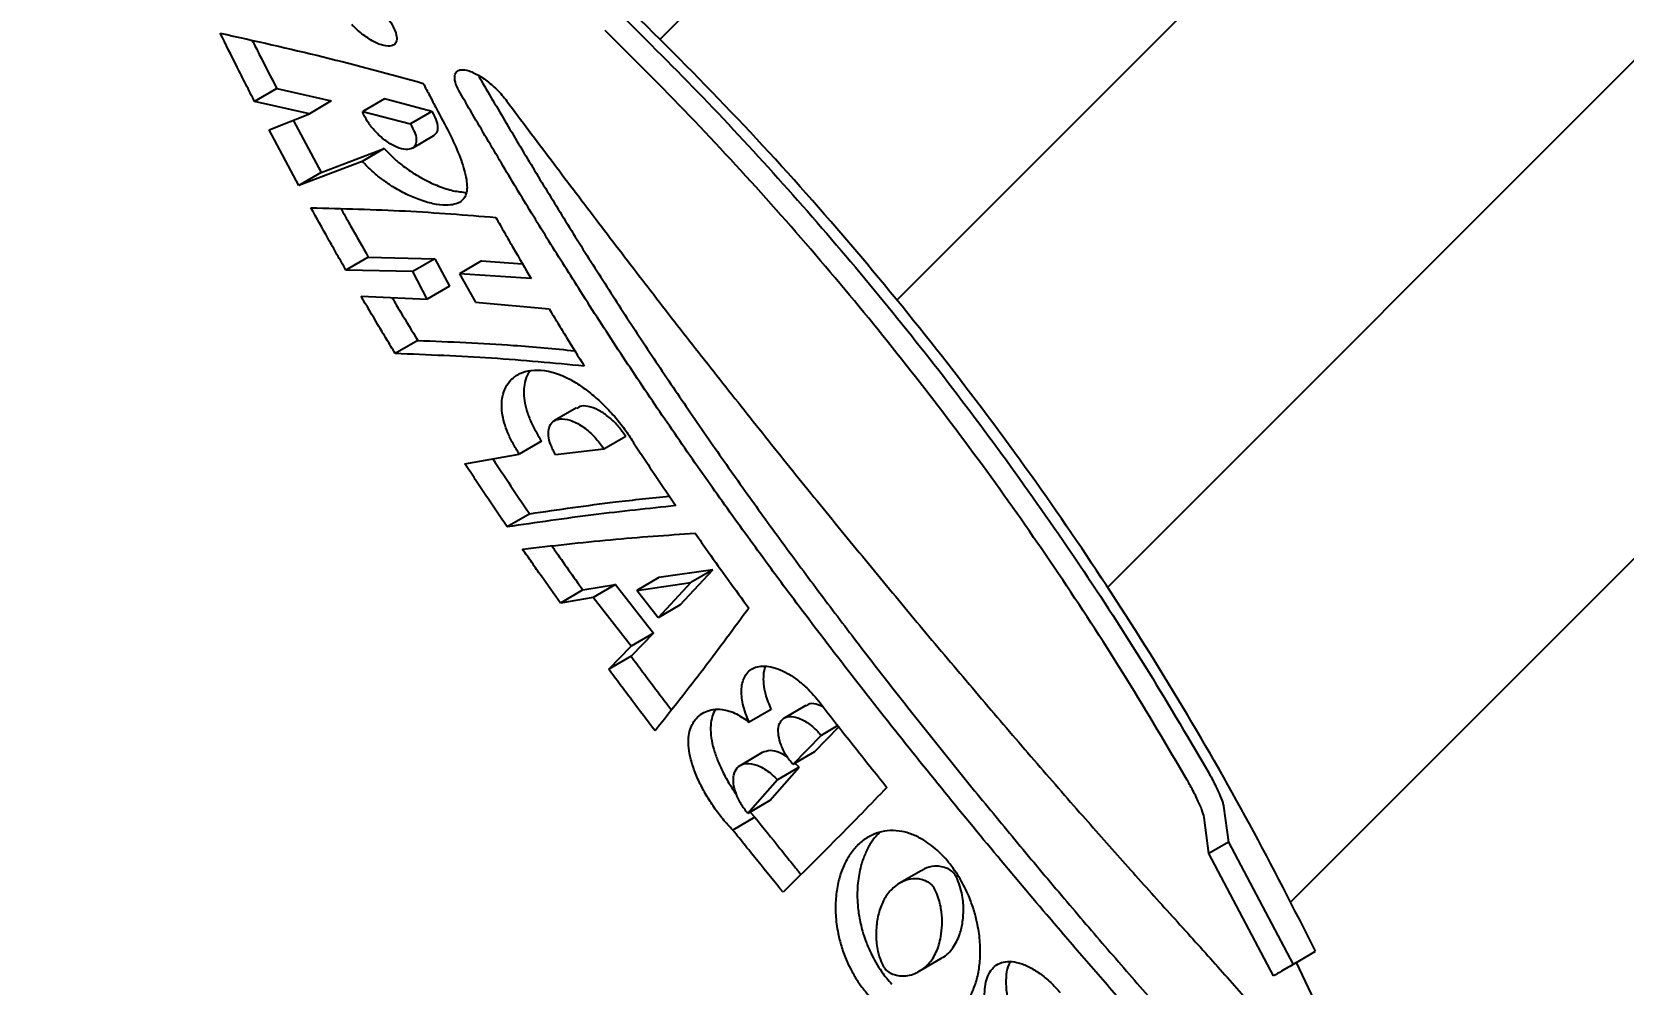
# Model space of a CAD drawing. Header units: millimetres. Extents: x 8 to 862, y 8 to 585.
# Drawn here: x 375.34 to 389.7, y 350.03 to 358.62 of the extents above; entities that cross this region are included whole.
import ezdxf

# ---------------------------------------------------------------- set-up
doc = ezdxf.new("R2010")
doc.units = ezdxf.units.MM
doc.layers.add('DIMENSIONS', color=2, linetype='Continuous')
doc.layers.add('HATCH', color=3, linetype='Continuous')
doc.layers.add('OUTLINE', color=7, linetype='Continuous', lineweight=25)
doc.styles.add('SLDTEXTSTYLE0', font='TXT', dxfattribs={"width": 0.75})
doc.dimstyles.new('SLDDIMSTYLE10', dxfattribs={"dimtxt": 3.5, "dimasz": 2, "dimexe": 0, "dimexo": 0.0625, "dimgap": 0.875, "dimtad": 1, "dimdec": 4, "dimzin": 12, "dimdsep": 46, "dimtxsty": 'SLDTEXTSTYLE0', "dimsah": 1, "dimcen": 0.09, "dimadec": 0, "dimazin": 3, "dimtfac": 1, "dimtdec": 0, "dimtofl": 0, "dimtmove": 0, "dimatfit": 3, "dimfxl": 0, "dimfrac": 2, "dimtolj": 1, "dimtzin": 12, "dimarcsym": 0})
doc.dimstyles.new('SLDDIMSTYLE3', dxfattribs={"dimtxt": 3.5, "dimasz": 2, "dimexe": 0, "dimexo": 0.0625, "dimgap": 0.875, "dimtad": 1, "dimrnd": 1e-09, "dimzin": 12, "dimdsep": 46, "dimtxsty": 'SLDTEXTSTYLE0', "dimsah": 1, "dimcen": 0.09, "dimadec": 0, "dimazin": 3, "dimtol": 1, "dimtp": 0.05, "dimtm": 0.05, "dimtfac": 1, "dimtofl": 0, "dimtmove": 0, "dimatfit": 3, "dimfxl": 0, "dimfrac": 2, "dimtolj": 1, "dimarcsym": 0})

# ---------------------------------------------------------------- blocks, each defined once
blk = doc.blocks.new('_D_16')
at = {"layer": 'DIMENSIONS'}
for p, q in [((372.916, 361.832), (360.026, 361.832)), ((375.892, 361.332), (362.268, 353.467))]:
    blk.add_line(p, q, dxfattribs=at)
for start, end in [(149.9572, 180), (180, 209.9995)]:
    blk.add_arc((376.758, 361.832), 14.732, start, end, dxfattribs=at)
for points in [[(362.026, 361.832), (361.662, 359.803), (362.66, 359.871)], [(364, 354.467), (363.568, 356.482), (362.67, 356.042)]]:
    blk.add_solid(points, dxfattribs=at)
at = {"layer": 'DIMENSIONS', "insert": (357.311, 363.959), "char_height": 3.5, "attachment_point": 1, "rotation": 73.3935, "style": 'SLDTEXTSTYLE0'}
blk.add_mtext('30°', dxfattribs=at)
blk = doc.blocks.new('_D_30')
at = {"layer": 'DIMENSIONS'}
for p, q in [((435.589, 429.833), (473.701, 429.833)), ((471.701, 429.833), (471.701, 203.537)), ((389.228, 203.537), (473.701, 203.537))]:
    blk.add_line(p, q, dxfattribs=at)
for points in [[(471.701, 429.833), (471.201, 427.833), (472.201, 427.833)], [(471.701, 203.537), (472.201, 205.537), (471.201, 205.537)]]:
    blk.add_solid(points, dxfattribs=at)
at = {"layer": 'DIMENSIONS', "attachment_point": 1, "rotation": 90, "style": 'SLDTEXTSTYLE0'}
for s, insert, char_height in [('±0,05', (468.202, 319.189), 2.5), ('226,3', (467.19, 306.261), 3.5)]:
    blk.add_mtext(s, dxfattribs=dict(at, insert=insert, char_height=char_height))

msp = doc.modelspace()

# ---------------------------------------------------------------- hatches: boundary and pattern name
at = {"layer": 'HATCH'}
h = msp.add_hatch(dxfattribs=at)
h.set_pattern_fill('ANSI31', color=256, angle=3e-322, style=0)
edge = h.paths.add_edge_path(flags=0)
edge.add_line((387.57851, 348.39149), (387.7528, 348.49341))
edge.add_spline(control_points=[(387.7528, 348.49341), (388.01369, 347.86244), (388.25359, 347.2224), (388.47184, 346.57545)], knot_values=[0.01181358, 0.01181358, 0.01181358, 0.01181358, 0.01387009, 0.01387009, 0.01387009, 0.01387009], weights=[1, 1, 1, 1], degree=3, periodic=0)
edge.add_line((388.47184, 346.57545), (388.29552, 346.47235))
edge.add_spline(control_points=[(388.29552, 346.47235), (388.32387, 346.38792), (388.37432, 346.2355), (388.42359, 346.0826), (388.44528, 346.01447)], knot_values=[0.72043827, 0.72043827, 0.72043827, 0.72043827, 0.72793333, 0.73394423, 0.73394423, 0.73394423, 0.73394423], weights=[1, 1, 1, 1, 1], degree=3, periodic=0)
edge.add_line((388.44528, 346.01447), (388.6222, 346.11792))
edge.add_spline(control_points=[(388.6222, 346.11792), (388.73206, 345.77458), (388.8359, 345.42925), (388.93362, 345.08226)], knot_values=[0.00008492, 0.00008492, 0.00008492, 0.00008492, 0.00116529, 0.00116529, 0.00116529, 0.00116529], weights=[1, 1, 1, 1], degree=3, periodic=0)
edge.add_line((388.93362, 345.08226), (388.75518, 344.97792))
edge.add_spline(control_points=[(388.75518, 344.97792), (388.80646, 344.79465), (388.87492, 344.54088), (388.94006, 344.28636), (388.95777, 344.21609)], knot_values=[0.76424046, 0.76424046, 0.76424046, 0.76424046, 0.78022222, 0.78631122, 0.78631122, 0.78631122, 0.78631122], weights=[1, 1, 1, 1, 1], degree=3, periodic=0)
edge.add_line((388.95777, 344.21609), (389.13748, 344.32117))
edge.add_spline(control_points=[(389.13748, 344.32117), (389.2044, 344.05785), (389.26782, 343.79362), (389.32772, 343.52862)], knot_values=[0.00195312, 0.00195312, 0.00195312, 0.00195312, 0.00276813, 0.00276813, 0.00276813, 0.00276813], weights=[1, 1, 1, 1], degree=3, periodic=0)
edge.add_line((389.32772, 343.52862), (389.14655, 343.42268))
edge.add_spline(control_points=[(389.14655, 343.42268), (389.25634, 342.93221), (389.35379, 342.44001), (389.51343, 341.51544), (389.60451, 340.91016), (389.67716, 340.30467), (389.69642, 340.13174)], knot_values=[0.80916932, 0.80916932, 0.80916932, 0.80916932, 0.85146667, 0.85146667, 0.8886, 0.90344337, 0.90344337, 0.90344337, 0.90344337], weights=[1, 1, 1, 1, 1, 1, 1], degree=3, periodic=0)
edge.add_line((389.69642, 340.13174), (398.95884, 341.07086))
edge.add_line((398.95884, 341.07086), (398.95884, 345.73044))
edge.add_line((398.95884, 345.73044), (393.13819, 370.94245))
edge.add_line((393.13819, 370.94245), (377.03037, 361.64337))
edge.add_spline(control_points=[(377.03037, 361.64337), (377.3089, 361.44563), (377.8146, 361.07328), (378.2936, 360.69787), (378.51203, 360.52182)], knot_values=[0.18405615, 0.18405615, 0.18405615, 0.18405615, 0.2084625, 0.2298468, 0.2298468, 0.2298468, 0.2298468], weights=[1, 1, 1, 1, 1], degree=3, periodic=0)
edge.add_line((378.51203, 360.52182), (378.69665, 360.62977))
edge.add_spline(control_points=[(378.69665, 360.62977), (379.05108, 360.34264), (379.39917, 360.04749), (379.74054, 359.74495)], knot_values=[0.00017341, 0.00017341, 0.00017341, 0.00017341, 0.00154169, 0.00154169, 0.00154169, 0.00154169], weights=[1, 1, 1, 1], degree=3, periodic=0)
edge.add_line((379.74054, 359.74495), (379.55881, 359.63868))
edge.add_spline(control_points=[(379.55881, 359.63868), (379.917, 359.32258), (380.26157, 359.00383), (380.59397, 358.68212)], knot_values=[0.26534504, 0.26534504, 0.26534504, 0.26534504, 0.30317597, 0.30317597, 0.30317597, 0.30317597], weights=[1, 1, 1, 1], degree=3, periodic=0)
edge.add_line((380.59397, 358.68212), (380.77319, 358.78692))
edge.add_spline(control_points=[(380.77319, 358.78692), (383.27308, 356.35841), (385.38177, 353.45662), (386.9218, 350.33005)], knot_values=[0.00007158, 0.00007158, 0.00007158, 0.00007158, 0.01052736, 0.01052736, 0.01052736, 0.01052736], weights=[1, 1, 1, 1], degree=3, periodic=0)
edge.add_line((386.9218, 350.33005), (386.74871, 350.22884))
edge.add_spline(control_points=[(386.74871, 350.22884), (387.04296, 349.63074), (387.32036, 349.01744), (387.57851, 348.39149)], knot_values=[0.60521987, 0.60521987, 0.60521987, 0.60521987, 0.66272875, 0.66272875, 0.66272875, 0.66272875], weights=[1, 1, 1, 1], degree=3, periodic=0)

# ---------------------------------------------------------------- linework, layer by layer
at = {"layer": 'OUTLINE'}
for p, q in [((377.54976, 358.10994), (377.35032, 357.99331)), ((377.54976, 358.10994), (378.04191, 357.99857)), ((377.84428, 357.88301), (377.35032, 357.99331)), ((378.04191, 357.99857), (377.84428, 357.88301)), ((378.52047, 358.01649), (378.32509, 357.90224)), ((378.32509, 357.90224), (378.7554, 357.79114)), ((378.94938, 357.90456), (378.52047, 358.01649)), ((378.94938, 357.90456), (378.7554, 357.79114)), ((377.48207, 357.73852), (377.84428, 357.88301)), ((377.69841, 357.82482), (377.94979, 357.35355)), ((377.74884, 357.23605), (377.48207, 357.73852)), ((378.77368, 357.57208), (378.96818, 357.68581)), ((377.94979, 357.35355), (378.51858, 357.56883)), ((378.51858, 357.56883), (378.32127, 357.45346)), ((378.32127, 357.45346), (377.74884, 357.23605)), ((377.94979, 357.35355), (377.74884, 357.23605)), ((378.376, 356.59094), (378.17397, 356.4728)), ((378.77735, 356.45905), (378.17397, 356.4728)), ((378.376, 356.59094), (378.97654, 356.57552)), ((378.97654, 356.57552), (378.77735, 356.45905)), ((378.97654, 356.57552), (379.10727, 356.32819)), ((379.39697, 356.55588), (379.19966, 356.44051)), ((379.39697, 356.55588), (379.76702, 356.52996)), ((378.90776, 356.21153), (378.77735, 356.45905)), ((379.10727, 356.32819), (378.90776, 356.21153)), ((379.19966, 356.44051), (379.34148, 356.18361)), ((379.84449, 356.39713), (379.19966, 356.44051)), ((378.31027, 356.23742), (378.90776, 356.21153)), ((379.34148, 356.18361), (380.00661, 356.12495)), ((378.82147, 355.8387), (378.61879, 355.72019)), ((380.25425, 355.23118), (380.05609, 355.1153)), ((379.93843, 354.92949), (379.73813, 354.81236)), ((380.6982, 354.97175), (380.50153, 354.85675)), ((379.24709, 354.72667), (379.73813, 354.81236)), ((380.50153, 354.85675), (380.06478, 354.80742)), ((379.83156, 354.27537), (379.62887, 354.15684)), ((381.48242, 353.77108), (380.99739, 353.70113)), ((381.18859, 353.4539), (381.48242, 353.77108)), ((381.48242, 353.77108), (381.28601, 353.65623)), ((380.31172, 353.58823), (380.60571, 353.63854)), ((380.60571, 353.63854), (380.40499, 353.52118)), ((380.60571, 353.63854), (380.94812, 353.20004)), ((380.99739, 353.70113), (380.79862, 353.5849)), ((380.79862, 353.5849), (381.28601, 353.65623)), ((381.28601, 353.65623), (380.99009, 353.33783)), ((380.31172, 353.58823), (380.10951, 353.46999)), ((380.40499, 353.52118), (380.10951, 353.46999)), ((380.74794, 353.08299), (380.40499, 353.52118)), ((380.99009, 353.33783), (380.79862, 353.5849)), ((381.18859, 353.4539), (380.99009, 353.33783)), ((380.94812, 353.20004), (380.74653, 352.99067)), ((380.94812, 353.20004), (380.74794, 353.08299)), ((380.54497, 352.87281), (380.74794, 353.08299)), ((380.74653, 352.99067), (380.54497, 352.87281)), ((382.00914, 352.51017), (381.81224, 352.39504)), ((382.32434, 352.54717), (382.12875, 352.4328)), ((382.40106, 352.12919), (382.6208, 352.3543)), ((382.61261, 352.36477), (382.46114, 352.2762)), ((382.46114, 352.2762), (382.20512, 352.01462)), ((381.92986, 352.12236), (381.73235, 352.00686)), ((382.40106, 352.12919), (382.20512, 352.01462)), ((382.26386, 351.99174), (382.225, 352.02624)), ((382.06708, 351.87667), (381.79921, 351.5724)), ((381.99768, 351.68845), (382.26386, 351.99174)), ((382.26386, 351.99174), (382.06708, 351.87667)), ((381.99768, 351.68845), (381.79921, 351.5724)), ((381.82177, 351.58559), (381.86418, 351.53865)), ((386.09162, 351.6385), (386.13591, 351.31531)), ((381.86418, 351.53865), (381.66487, 351.42211)), ((385.95975, 351.2123), (385.91713, 351.53647)), ((386.13591, 351.31531), (385.95975, 351.2123)), ((386.13591, 351.31531), (386.71803, 350.2109)), ((386.54182, 350.10786), (385.95975, 351.2123)), ((383.36274, 351.05661), (383.16904, 350.94335)), ((386.74871, 350.22884), (386.9218, 350.33005)), ((383.34572, 350.14995), (383.53993, 350.26351))]:
    msp.add_line(p, q, dxfattribs=at)
for points, knots in [([(378.50017, 358.80605), (378.52305, 358.77912), (378.56885, 358.72522), (378.61433, 358.64525), (378.63555, 358.57699), (378.63044, 358.52498), (378.59803, 358.49351), (378.53685, 358.48868), (378.44925, 358.51674), (378.34573, 358.57862), (378.26885, 358.6438), (378.23197, 358.6818), (378.22688, 358.68705)], [0, 0, 0, 0, 0.09579374, 0.19170371, 0.28565755, 0.38247346, 0.48731368, 0.60299068, 0.72844888, 0.85741117, 0.98031006, 1, 1, 1, 1]), ([(386.9218, 350.33005), (386.72656, 350.7145), (386.3359, 351.48373), (385.68889, 352.60516), (384.99889, 353.70034), (384.25534, 354.77526), (383.45895, 355.82791), (382.60842, 356.85448), (381.71719, 357.84634), (381.08776, 358.47349), (380.77319, 358.78691)], [0, 0, 0, 0, 0.12310472, 0.24631908, 0.36953309, 0.49263796, 0.6194193, 0.74631999, 0.87321998, 1, 1, 1, 1]), ([(385.76364, 351.87331), (385.5838, 352.17862), (385.22402, 352.78941), (384.64492, 353.68157), (384.03791, 354.5548), (383.39662, 355.41153), (382.72212, 356.25117), (382.014, 357.07189), (381.27982, 357.86962), (380.76756, 358.37919), (380.51151, 358.6339)], [0, 0, 0, 0, 0.12377017, 0.24761339, 0.37145616, 0.49522543, 0.62138173, 0.74761403, 0.87384469, 1, 1, 1, 1]), ([(380.69185, 358.73936), (380.94271, 358.48911), (381.44456, 357.98849), (382.16457, 357.20565), (382.85965, 356.40079), (383.53089, 355.56748), (384.17748, 354.70642), (384.79699, 353.81726), (385.3877, 352.90853), (385.75438, 352.28616), (385.93767, 351.97507)], [0, 0, 0, 0, 0.12378667, 0.24764408, 0.37150208, 0.49528939, 0.62142891, 0.74764411, 0.87386005, 1, 1, 1, 1]), ([(377.04028, 358.60895), (377.35179, 358.54015), (377.97504, 358.40249), (378.57235, 358.23875), (378.87112, 358.15685)], [0, 0, 0, 0, 0.49980994, 1, 1, 1, 1]), ([(377.35032, 357.99331), (377.32375, 358.0453), (377.2706, 358.14926), (377.16652, 358.35515), (377.0907, 358.50759), (377.04028, 358.60895)], [0, 0, 0, 0, 0.25096062, 0.50191576, 1, 1, 1, 1]), ([(377.32945, 358.5426), (377.35037, 358.50107), (377.42247, 358.35789), (377.49691, 358.21289), (377.54976, 358.10994)], [0, 0, 0, 0, 0.290037419, 1, 1, 1, 1]), ([(379.20369, 358.0707), (379.18953, 358.0983), (379.16124, 358.15344), (379.15151, 358.219), (379.16719, 358.26478), (379.21162, 358.2851), (379.28421, 358.27404), (379.37979, 358.22805), (379.48459, 358.15117), (379.57021, 358.06811), (379.6116, 358.01562), (379.62594, 357.99743)], [0, 0, 0, 0, 0.10213445, 0.20411452, 0.31005539, 0.42513841, 0.54998631, 0.68144371, 0.81244491, 0.93501259, 1, 1, 1, 1]), ([(379.37194, 358.22732), (379.37235, 358.226), (379.37643, 358.21281), (379.38607, 358.19682), (379.39474, 358.18242)], [0, 0, 0, 0, 0.10003004, 1, 1, 1, 1]), ([(378.87112, 358.15685), (378.8906, 358.1196), (378.92957, 358.04509), (379.0085, 357.89524), (379.06928, 357.78138), (379.10969, 357.70568)], [0, 0, 0, 0, 0.25103963, 0.50207603, 1, 1, 1, 1]), ([(388.29551, 346.47235), (388.29304, 346.47523), (388.28808, 346.48098), (388.24802, 346.52729), (388.18334, 346.60166), (388.09159, 346.70628), (387.9744, 346.83856), (387.83166, 346.99779), (387.66384, 347.18248), (387.46677, 347.39626), (387.24093, 347.63737), (386.98468, 347.90653), (386.70522, 348.19543), (386.4127, 348.50242), (386.11389, 348.82514), (385.80914, 349.15964), (385.49371, 349.51157), (385.16844, 349.87976), (384.83457, 350.26329), (384.44226, 350.72068), (383.99079, 351.25701), (383.47833, 351.88089), (382.96365, 352.52508), (382.49418, 353.13109), (382.07501, 353.68877), (381.70527, 354.1942), (381.33994, 354.70791), (380.98084, 355.22862), (380.62929, 355.75433), (380.3037, 356.25665), (380.00345, 356.73381), (379.72618, 357.18631), (379.45823, 357.63423), (379.28854, 357.92521), (379.20369, 358.0707)], [0, 0, 0, 0, 0.02538613, 0.05077269, 0.07685316, 0.10293478, 0.12913968, 0.15534615, 0.18217787, 0.20901147, 0.23801791, 0.26702685, 0.29662274, 0.32622134, 0.35482496, 0.38345425, 0.41206202, 0.44148889, 0.47093786, 0.50036755, 0.54396081, 0.58755601, 0.63211076, 0.67666579, 0.70989409, 0.74314717, 0.77637408, 0.81058924, 0.84483322, 0.87904596, 0.90909425, 0.93914196, 0.96957149, 1, 1, 1, 1]), ([(379.39474, 358.18242), (379.47516, 358.04495), (379.63605, 357.76989), (379.89036, 357.34529), (380.1563, 356.91068), (380.43505, 356.4668), (380.72596, 356.01541), (381.02838, 355.55836), (381.34202, 355.09712), (381.66614, 354.63297), (382.00012, 354.16695), (382.34332, 353.70034), (382.69466, 353.23424), (383.05882, 352.76218), (383.43487, 352.28563), (383.82138, 351.80624), (384.21189, 351.33146), (384.6046, 350.86283), (384.99752, 350.40223), (385.40456, 349.93318), (385.82213, 349.46077), (386.2008, 349.04069), (386.5245, 348.69017), (386.79614, 348.40165), (387.06949, 348.11572), (387.33687, 347.83459), (387.59302, 347.55997), (387.82285, 347.30944), (388.02157, 347.08915), (388.18536, 346.90477), (388.30053, 346.77341), (388.37825, 346.68403), (388.42799, 346.62646), (388.46417, 346.58438), (388.46909, 346.57865), (388.47184, 346.57545)], [0, 0, 0, 0, 0.02879277, 0.0576084, 0.0864037, 0.11596258, 0.14554225, 0.1751028, 0.20534842, 0.2356144, 0.26586126, 0.29683292, 0.32782493, 0.35879703, 0.392011, 0.42524973, 0.45846256, 0.492668, 0.5269022, 0.56110351, 0.60053138, 0.63995567, 0.66692516, 0.69391527, 0.72088031, 0.75185412, 0.78282484, 0.81462512, 0.84642165, 0.8774474, 0.90847002, 0.92994302, 0.95144001, 0.9729115, 1, 1, 1, 1]), ([(378.7554, 357.79114), (378.76939, 357.76642), (378.79735, 357.71699), (378.81225, 357.65186), (378.80545, 357.6), (378.77371, 357.5657), (378.71568, 357.55563), (378.63374, 357.57687), (378.53867, 357.63099), (378.44808, 357.70917), (378.37822, 357.79429), (378.34084, 357.8596), (378.32864, 357.89263), (378.32509, 357.90224)], [0, 0, 0, 0, 0.08262727, 0.16514965, 0.25059144, 0.34486501, 0.45001174, 0.56409764, 0.67984823, 0.78737271, 0.88153225, 0.96553469, 1, 1, 1, 1]), ([(378.96723, 357.68745), (378.98024, 357.69828), (379.00633, 357.72), (379.00445, 357.78812), (378.97969, 357.85438), (378.95626, 357.89318), (378.94938, 357.90456)], [0, 0, 0, 0, 0.30762935, 0.61692757, 0.8875654, 1, 1, 1, 1]), ([(379.62594, 357.99743), (379.7581, 357.82102), (380.02255, 357.46803), (380.42904, 356.93078), (380.84592, 356.38602), (381.27351, 355.83526), (381.71039, 355.28036), (382.14864, 354.73169), (382.58697, 354.19086), (383.02396, 353.6592), (383.4654, 353.12956), (383.90971, 352.60386), (384.35484, 352.08461), (384.77904, 351.59724), (385.18052, 351.1429), (385.56192, 350.72017), (385.93111, 350.31229), (386.248, 349.9561), (386.51389, 349.6534), (386.73542, 349.39813), (386.93899, 349.1605), (387.10717, 348.96173), (387.24164, 348.80111), (387.34804, 348.67294), (387.43683, 348.56517), (387.51209, 348.47321), (387.56727, 348.40536), (387.57474, 348.39614), (387.57851, 348.39149)], [0, 0, 0, 0, 0.0445916, 0.08922302, 0.13382093, 0.1797004, 0.22561476, 0.2714956, 0.31650448, 0.36154507, 0.40655108, 0.45291438, 0.49931734, 0.54566916, 0.58716362, 0.62865381, 0.67099938, 0.71333542, 0.74414161, 0.77494366, 0.80649536, 0.83804023, 0.86218741, 0.88633165, 0.91112455, 0.9359145, 0.96771993, 1, 1, 1, 1]), ([(379.10969, 357.70568), (379.13935, 357.64081), (379.19854, 357.51135), (379.24942, 357.35865), (379.26715, 357.25166), (379.2667, 357.18284), (379.24817, 357.12818), (379.21044, 357.08722), (379.15329, 357.06329), (379.06974, 357.05442), (378.96099, 357.06719), (378.83337, 357.10528), (378.7041, 357.16186), (378.59162, 357.22602), (378.49349, 357.29491), (378.40648, 357.36527), (378.35106, 357.42263), (378.32127, 357.45346)], [0, 0, 0, 0, 0.108579252, 0.216655947, 0.266693392, 0.316644755, 0.367217763, 0.417839666, 0.478043336, 0.538352893, 0.62360636, 0.708910865, 0.781501292, 0.853982848, 0.900202764, 0.946356846, 1, 1, 1, 1]), ([(378.51858, 357.56883), (378.54221, 357.54409), (378.58949, 357.49457), (378.67415, 357.42252), (378.76855, 357.35435), (378.88532, 357.28501), (379.01189, 357.22671), (379.14436, 357.18387), (379.22106, 357.17641), (379.25942, 357.17268)], [0, 0, 0, 0, 0.09508794, 0.19032314, 0.31829627, 0.44649658, 0.63089457, 0.81544488, 1, 1, 1, 1]), ([(377.85853, 357.03476), (378.14432, 357.02752), (378.7162, 357.01303), (379.25614, 356.96999), (379.52626, 356.94846)], [0, 0, 0, 0, 0.49971777, 1, 1, 1, 1]), ([(378.17397, 356.4728), (378.14703, 356.51992), (378.09315, 356.61415), (377.98732, 356.80167), (377.90997, 356.94165), (377.85853, 357.03476)], [0, 0, 0, 0, 0.25087071, 0.50173494, 1, 1, 1, 1]), ([(378.13015, 357.02554), (378.13265, 357.02102), (378.1611, 356.96967), (378.24228, 356.82496), (378.32259, 356.68442), (378.376, 356.59094)], [0, 0, 0, 0, 0.03131371, 0.35570834, 1, 1, 1, 1]), ([(379.52626, 356.94846), (379.55224, 356.90264), (379.60419, 356.81101), (379.70949, 356.62755), (379.79058, 356.48914), (379.84449, 356.39713)], [0, 0, 0, 0, 0.25107695, 0.50214063, 1, 1, 1, 1]), ([(378.61879, 355.72019), (378.59255, 355.76343), (378.54007, 355.84992), (378.43666, 356.02239), (378.36077, 356.1515), (378.31027, 356.23742)], [0, 0, 0, 0, 0.25067542, 0.50134717, 1, 1, 1, 1]), ([(378.5893, 356.22533), (378.61474, 356.18243), (378.69113, 356.05363), (378.76932, 355.92469), (378.82147, 355.8387)], [0, 0, 0, 0, 0.33302232, 1, 1, 1, 1]), ([(380.00661, 356.12495), (380.03266, 356.0818), (380.08477, 355.99549), (380.19015, 355.82295), (380.2709, 355.6933), (380.32462, 355.60703)], [0, 0, 0, 0, 0.25072692, 0.50144812, 1, 1, 1, 1]), ([(378.82147, 355.8387), (379.11253, 355.82662), (379.59678, 355.80654), (380.05559, 355.76304), (380.23864, 355.74568)], [0, 0, 0, 0, 0.60104722, 1, 1, 1, 1]), ([(380.32462, 355.60703), (380.04817, 355.63298), (379.49496, 355.6849), (378.91095, 355.70842), (378.61879, 355.72019)], [0, 0, 0, 0, 0.49973025, 1, 1, 1, 1]), ([(379.73813, 354.81236), (379.71843, 354.84441), (379.67903, 354.90847), (379.63315, 355.00521), (379.60045, 355.0987), (379.582, 355.18542), (379.57741, 355.26309), (379.58557, 355.3427), (379.61213, 355.41891), (379.66442, 355.49092), (379.74079, 355.54429), (379.84259, 355.57317), (379.96211, 355.57205), (380.08343, 355.54133), (380.19894, 355.48781), (380.3024, 355.42368), (380.4065, 355.34329), (380.50969, 355.24894), (380.60861, 355.14214), (380.69837, 355.0293), (380.74668, 354.95179), (380.76957, 354.91506)], [0, 0, 0, 0, 0.04036343, 0.08069437, 0.12116441, 0.16164621, 0.20072401, 0.23983003, 0.2983533, 0.35695367, 0.43027284, 0.5036118, 0.57738039, 0.65100259, 0.70095517, 0.75089877, 0.80079636, 0.85069775, 0.90219871, 0.9536502, 1, 1, 1, 1]), ([(379.83766, 355.56597), (379.82776, 355.55232), (379.80238, 355.51734), (379.78281, 355.44775), (379.77651, 355.36269), (379.78599, 355.27488), (379.81221, 355.17727), (379.85929, 355.06092), (379.90956, 354.97744), (379.93843, 354.92949)], [0, 0, 0, 0, 0.110996449, 0.284318143, 0.415227922, 0.549553549, 0.680649047, 0.816564979, 1, 1, 1, 1]), ([(380.6982, 354.97175), (380.67764, 355.00212), (380.63655, 355.0628), (380.55625, 355.14137), (380.46915, 355.20393), (380.37872, 355.24273), (380.30168, 355.25416), (380.26992, 355.23373), (380.25745, 355.22571)], [0, 0, 0, 0, 0.156353558, 0.312382665, 0.476779378, 0.660945635, 0.866875604, 1, 1, 1, 1]), ([(380.06478, 354.80742), (380.04855, 354.83786), (380.01612, 354.8987), (379.9977, 354.9836), (380.00325, 355.05591), (380.03717, 355.11037), (380.10181, 355.13726), (380.17925, 355.12749), (380.25108, 355.09737), (380.32317, 355.05483), (380.40801, 354.98319), (380.47129, 354.90522), (380.49703, 354.86397), (380.50153, 354.85675)], [0, 0, 0, 0, 0.09005562, 0.17994308, 0.27411614, 0.37972516, 0.49857142, 0.62746804, 0.6925125, 0.75750841, 0.87596055, 0.97828483, 1, 1, 1, 1]), ([(380.76957, 354.91506), (380.80086, 354.8678), (380.87907, 354.74967), (381.00602, 354.56075), (381.10284, 354.41934), (381.15126, 354.34862)], [0, 0, 0, 0, 0.249973916, 0.624875587, 1, 1, 1, 1]), ([(379.4992, 354.77067), (379.51415, 354.74796), (379.56044, 354.67767), (379.67061, 354.51242), (379.76718, 354.37019), (379.83156, 354.27537)], [0, 0, 0, 0, 0.137216908, 0.424811854, 1, 1, 1, 1]), ([(379.62887, 354.15684), (379.56445, 354.2516), (379.46781, 354.39378), (379.34111, 354.58387), (379.27843, 354.67907), (379.24709, 354.72667)], [0, 0, 0, 0, 0.49985022, 0.74990403, 1, 1, 1, 1]), ([(381.15126, 354.34862), (380.90574, 354.32304), (380.41442, 354.27187), (379.89081, 354.19519), (379.62887, 354.15684)], [0, 0, 0, 0, 0.49972651, 1, 1, 1, 1]), ([(379.83156, 354.27537), (380.09249, 354.31334), (380.52513, 354.37631), (380.93116, 354.41831), (381.09231, 354.43498)], [0, 0, 0, 0, 0.60310863, 1, 1, 1, 1]), ([(379.76648, 353.95691), (380.03391, 353.98733), (380.56904, 354.0482), (381.07195, 354.08298), (381.32354, 354.10038)], [0, 0, 0, 0, 0.49972719, 1, 1, 1, 1]), ([(381.32354, 354.10038), (381.36326, 354.04384), (381.46263, 353.90244), (381.62383, 353.67687), (381.7466, 353.50862), (381.808, 353.42447)], [0, 0, 0, 0, 0.2497727, 0.62473415, 1, 1, 1, 1]), ([(380.10951, 353.46999), (380.05183, 353.55093), (379.96529, 353.67237), (379.85132, 353.83482), (379.79476, 353.91621), (379.76648, 353.95691)], [0, 0, 0, 0, 0.49989489, 0.74993509, 1, 1, 1, 1]), ([(380.03173, 353.98521), (380.03911, 353.97459), (380.08889, 353.90291), (380.18198, 353.77048), (380.26847, 353.64898), (380.31172, 353.58823)], [0, 0, 0, 0, 0.08008458, 0.53998485, 1, 1, 1, 1]), ([(381.808, 353.42447), (381.67524, 353.24366), (381.4096, 352.88192), (381.11224, 352.50591), (380.9635, 352.31783)], [0, 0, 0, 0, 0.49980663, 1, 1, 1, 1]), ([(380.74653, 352.99067), (380.78103, 352.94421), (380.8673, 352.82803), (380.98858, 352.66638), (381.07589, 352.55161), (381.11059, 352.506)], [0, 0, 0, 0, 0.2865348, 0.71645255, 1, 1, 1, 1]), ([(381.81224, 352.39504), (381.80024, 352.423), (381.77623, 352.47895), (381.75392, 352.55882), (381.74228, 352.63279), (381.74141, 352.70105), (381.75169, 352.7617), (381.77369, 352.81541), (381.80794, 352.8583), (381.85572, 352.88936), (381.91585, 352.90452), (381.9881, 352.90209), (382.06945, 352.88009), (382.15607, 352.83935), (382.24423, 352.78057), (382.34531, 352.6964), (382.41152, 352.61805), (382.45088, 352.57147)], [0, 0, 0, 0, 0.05482286, 0.10966851, 0.16429711, 0.21895169, 0.27756209, 0.33619728, 0.40197151, 0.46776106, 0.53972418, 0.61168076, 0.68554346, 0.75936424, 0.82882787, 0.89823406, 1, 1, 1, 1]), ([(381.95894, 352.90003), (381.9583, 352.89894), (381.94668, 352.87898), (381.93881, 352.82642), (381.93863, 352.74328), (381.95677, 352.63872), (381.98997, 352.55722), (382.00914, 352.51017)], [0, 0, 0, 0, 0.013853, 0.25401634, 0.47577516, 0.69734273, 1, 1, 1, 1]), ([(380.9635, 352.31783), (380.89325, 352.40996), (380.78786, 352.54817), (380.6487, 352.73342), (380.57954, 352.82634), (380.54497, 352.87281)], [0, 0, 0, 0, 0.49986687, 0.74991586, 1, 1, 1, 1]), ([(381.66487, 351.42211), (381.63499, 351.45415), (381.5752, 351.51826), (381.49435, 351.626), (381.42247, 351.73796), (381.36029, 351.85453), (381.31068, 351.97267), (381.27711, 352.08628), (381.26216, 352.18899), (381.26454, 352.27577), (381.28278, 352.34666), (381.31369, 352.40657), (381.35774, 352.45607), (381.41574, 352.49291), (381.48494, 352.51332), (381.55757, 352.51438), (381.62923, 352.49877), (381.71071, 352.46785), (381.77342, 352.42288), (381.81224, 352.39504)], [0, 0, 0, 0, 0.05938748, 0.11881702, 0.17803196, 0.23724464, 0.2999058, 0.36253067, 0.42115606, 0.4797725, 0.5333487, 0.58698313, 0.6489782, 0.71098195, 0.77446238, 0.83786043, 0.88262009, 0.92732483, 1, 1, 1, 1]), ([(381.51028, 352.5102), (381.50635, 352.50512), (381.48929, 352.48307), (381.47211, 352.4294), (381.46054, 352.35004), (381.46741, 352.25646), (381.48947, 352.15602), (381.52545, 352.05182), (381.57402, 351.94411), (381.63245, 351.837), (381.67985, 351.76762), (381.70209, 351.73506)], [0, 0, 0, 0, 0.036676652, 0.159166673, 0.281502771, 0.404432586, 0.52740298, 0.643716571, 0.760071291, 0.887390893, 1, 1, 1, 1]), ([(382.20512, 352.01462), (382.1837, 352.04275), (382.14084, 352.09903), (382.09662, 352.19148), (382.07314, 352.27851), (382.07302, 352.3556), (382.09883, 352.41624), (382.15339, 352.45045), (382.23491, 352.44697), (382.3324, 352.40042), (382.41151, 352.33394), (382.45103, 352.28796), (382.46114, 352.2762)], [0, 0, 0, 0, 0.08977654, 0.17959916, 0.26916161, 0.36446054, 0.47018403, 0.58810197, 0.71515186, 0.842545, 0.95972771, 1, 1, 1, 1]), ([(382.48134, 352.53254), (382.45948, 352.54209), (382.40735, 352.56489), (382.35283, 352.5667), (382.33198, 352.54726), (382.32701, 352.54262)], [0, 0, 0, 0, 0.35470686, 0.84603964, 1, 1, 1, 1]), ([(382.45088, 352.57147), (382.55078, 352.44318), (382.70071, 352.25064), (382.90251, 351.99704), (383.00387, 351.87117), (383.05457, 351.80822)], [0, 0, 0, 0, 0.49950247, 0.74968963, 1, 1, 1, 1]), ([(381.79921, 351.5724), (381.77718, 351.60163), (381.7331, 351.66011), (381.68915, 351.7558), (381.6673, 351.84599), (381.67024, 351.92646), (381.70101, 351.99051), (381.76283, 352.02718), (381.83833, 352.02419), (381.90896, 351.99789), (381.96324, 351.96704), (382.01698, 351.92678), (382.05038, 351.89337), (382.06708, 351.87667)], [0, 0, 0, 0, 0.09141668, 0.18286989, 0.27430258, 0.37252222, 0.48270521, 0.60682624, 0.74128187, 0.80878518, 0.87623592, 0.93814789, 1, 1, 1, 1]), ([(382.15913, 352.07934), (382.13537, 352.09404), (382.07925, 352.12878), (381.99688, 352.14663), (381.95298, 352.12982), (381.93053, 352.12122)], [0, 0, 0, 0, 0.263924562, 0.623457398, 1, 1, 1, 1]), ([(385.91713, 351.53647), (385.91118, 351.55868), (385.89928, 351.60311), (385.85349, 351.7061), (385.80497, 351.80051), (385.77317, 351.85653), (385.76364, 351.87331)], [0, 0, 0, 0, 0.29259503, 0.58527652, 0.87573953, 1, 1, 1, 1]), ([(385.93767, 351.97507), (385.95956, 351.93584), (386.00335, 351.85738), (386.05456, 351.74931), (386.08247, 351.67732), (386.08941, 351.64787), (386.09162, 351.6385)], [0, 0, 0, 0, 0.2879666, 0.57588547, 0.86507957, 1, 1, 1, 1]), ([(383.05457, 351.80822), (382.90541, 351.65421), (382.60699, 351.34608), (382.28046, 351.02402), (382.11714, 350.86294)], [0, 0, 0, 0, 0.49984243, 1, 1, 1, 1]), ([(381.86418, 351.53865), (381.9391, 351.44494), (382.0515, 351.30436), (382.18998, 351.13304), (382.25333, 351.05515), (382.27893, 351.02367)], [0, 0, 0, 0, 0.54360297, 0.81553815, 1, 1, 1, 1]), ([(382.11714, 350.86294), (382.04153, 350.95567), (381.9281, 351.09479), (381.77749, 351.2815), (381.70242, 351.37524), (381.66487, 351.42211)], [0, 0, 0, 0, 0.4998638, 0.74991331, 1, 1, 1, 1]), ([(382.90164, 349.91886), (382.87959, 349.94403), (382.83549, 349.99437), (382.77681, 350.07959), (382.72656, 350.16783), (382.68012, 350.26762), (382.64136, 350.37641), (382.60735, 350.51237), (382.5889, 350.6592), (382.59098, 350.81202), (382.61211, 350.95105), (382.65076, 351.07509), (382.70509, 351.18345), (382.77407, 351.27539), (382.85815, 351.34829), (382.95235, 351.39643), (383.0545, 351.42033), (383.15468, 351.41908), (383.25445, 351.39631), (383.3411, 351.35977), (383.42144, 351.31102), (383.48928, 351.25888), (383.55307, 351.1986), (383.6114, 351.13334), (383.66596, 351.06076), (383.73086, 350.95936), (383.79061, 350.83881), (383.83827, 350.70813), (383.87441, 350.57212), (383.89619, 350.42609), (383.89877, 350.27539), (383.88287, 350.13902), (383.84996, 350.01774), (383.7932, 349.89348), (383.70366, 349.77819), (383.58545, 349.70203), (383.46298, 349.66881), (383.35677, 349.66715), (383.2518, 349.68793), (383.16184, 349.7221), (383.07771, 349.76912), (382.99315, 349.82822), (382.93496, 349.88585), (382.90164, 349.91886)], [0, 0, 0, 0, 0.014079143, 0.028161137, 0.042151433, 0.056158398, 0.075314922, 0.094506495, 0.124763706, 0.155081406, 0.186934375, 0.218902628, 0.250797628, 0.283913179, 0.317109768, 0.350192336, 0.37901937, 0.407812411, 0.429317286, 0.450784071, 0.465612636, 0.480421912, 0.492906702, 0.505383374, 0.517888621, 0.530399006, 0.554700573, 0.573910218, 0.593155492, 0.623156549, 0.65321638, 0.684366903, 0.71563043, 0.746821801, 0.795336066, 0.843814975, 0.874687162, 0.90552083, 0.927329025, 0.949100849, 0.964356374, 0.97959112, 1, 1, 1, 1]), ([(382.98888, 351.40104), (382.97788, 351.39076), (382.9449, 351.35993), (382.89955, 351.29345), (382.85284, 351.20305), (382.81408, 351.08883), (382.78809, 350.94735), (382.78467, 350.79393), (382.80129, 350.64636), (382.828, 350.52607), (382.86539, 350.41223), (382.9062, 350.31664), (382.95366, 350.2276), (383.01394, 350.1318), (383.06606, 350.07077), (383.09782, 350.03358)], [0, 0, 0, 0, 0.04625789, 0.13870084, 0.23384056, 0.32896826, 0.44971196, 0.57277836, 0.65025905, 0.72922304, 0.78447889, 0.84101243, 0.88482428, 0.92981594, 1, 1, 1, 1]), ([(383.53915, 350.26486), (383.54467, 350.26756), (383.5887, 350.28912), (383.65271, 350.35672), (383.71162, 350.46915), (383.74036, 350.59586), (383.74696, 350.703), (383.74104, 350.79771), (383.7273, 350.87528), (383.70619, 350.94247), (383.68552, 350.99073), (383.67089, 351.01928), (383.65276, 351.04172), (383.62432, 351.06602), (383.58384, 351.08264), (383.53244, 351.09726), (383.46457, 351.09773), (383.4073, 351.08434), (383.37324, 351.06092), (383.36396, 351.05453)], [0, 0, 0, 0, 0.02045964, 0.16298596, 0.30538676, 0.40765383, 0.50980731, 0.56094212, 0.61193122, 0.66280056, 0.68209086, 0.69685528, 0.71191611, 0.72524961, 0.76141933, 0.81083335, 0.8603493, 0.96193287, 1, 1, 1, 1]), ([(383.04321, 350.16439), (383.03805, 350.17044), (383.02581, 350.1848), (383.00118, 350.23551), (382.97768, 350.30338), (382.96182, 350.3834), (382.95436, 350.48086), (382.96168, 350.59536), (382.99071, 350.72174), (383.04226, 350.83083), (383.11171, 350.90715), (383.18812, 350.9573), (383.26648, 350.98551), (383.34482, 350.98577), (383.40579, 350.96428), (383.43739, 350.94797), (383.45636, 350.93297), (383.47404, 350.91287), (383.49766, 350.87156), (383.5277, 350.79184), (383.5515, 350.68112), (383.55387, 350.56592), (383.54074, 350.44198), (383.50435, 350.31783), (383.43347, 350.21158), (383.35267, 350.14959), (383.27659, 350.1166), (383.2162, 350.10529), (383.15858, 350.10872), (383.10815, 350.12414), (383.07031, 350.13731), (383.04843, 350.15917), (383.04321, 350.16439)], [0, 0, 0, 0, 0.00608857, 0.01442645, 0.04292833, 0.06658306, 0.09083218, 0.14474411, 0.19993934, 0.26029528, 0.32204778, 0.36753808, 0.41362649, 0.45935951, 0.48216361, 0.49064423, 0.49714887, 0.50364016, 0.51115493, 0.53281215, 0.57342279, 0.61645165, 0.66044501, 0.72649058, 0.79443701, 0.86131731, 0.89582929, 0.93028403, 0.95649111, 0.9752399, 0.99409483, 1, 1, 1, 1]), ([(384.334, 349.06465), (384.3077, 349.09481), (384.25511, 349.15511), (384.18105, 349.25777), (384.11369, 349.36635), (384.05533, 349.47787), (384.00792, 349.58879), (383.97147, 349.69729), (383.94715, 349.80113), (383.93464, 349.90055), (383.93551, 349.99154), (383.95025, 350.07439), (383.97986, 350.1435), (384.02535, 350.19771), (384.08603, 350.23152), (384.16153, 350.24283), (384.24905, 350.22846), (384.34462, 350.18893), (384.44449, 350.12441), (384.53672, 350.04695), (384.59419, 349.98495), (384.61861, 349.95861)], [0, 0, 0, 0, 0.0470332, 0.094053, 0.14114272, 0.18823207, 0.23443848, 0.28065753, 0.32822689, 0.37581276, 0.4271739, 0.47855254, 0.53501089, 0.5914813, 0.65243273, 0.71338045, 0.77570822, 0.83800701, 0.89717917, 0.95631221, 1, 1, 1, 1]), ([(384.16894, 350.23756), (384.16338, 350.22863), (384.14386, 350.19729), (384.12888, 350.12167), (384.12571, 350.01368), (384.1421, 349.89406), (384.17602, 349.76766), (384.22288, 349.6436), (384.28152, 349.5224), (384.34694, 349.40962), (384.41901, 349.30461), (384.47932, 349.22833), (384.51539, 349.18794), (384.52549, 349.17662)], [0, 0, 0, 0, 0.04737815, 0.16623074, 0.28070975, 0.39511254, 0.49869752, 0.60223199, 0.69543985, 0.78864117, 0.87709756, 0.96557187, 1, 1, 1, 1]), ([(386.74871, 350.22884), (386.74497, 350.22665), (386.73747, 350.22227), (386.68342, 350.19066), (386.61668, 350.15164), (386.56678, 350.12246), (386.54182, 350.10786)], [0, 0, 0, 0, 0.30707997, 0.61525369, 0.80749606, 1, 1, 1, 1]), ([(387.57851, 348.39149), (387.44786, 348.70097), (387.18643, 349.32027), (386.89467, 349.92587), (386.74871, 350.22884)], [0, 0, 0, 0, 0.49972619, 1, 1, 1, 1])]:
    msp.add_open_spline(points, degree=3, knots=knots, dxfattribs=at)

# ---------------------------------------------------------------- dimensions: what is measured, and where the dimension line sits
at = {"layer": 'DIMENSIONS'}
dim = msp.add_linear_dim(base=(471.70139, 203.53726), p1=(434.58919, 429.83342), p2=(388.22766, 203.53726), angle=90, dimstyle='SLDDIMSTYLE3', dxfattribs=at)
dim.commit()
dim.dimension.update_dxf_attribs({"geometry": '_D_30', "text_midpoint": (471.70139, 316.68534), "dimtype": 160})
dim = msp.add_angular_dim_2l(base=(362.52795, 358.01954), line1=((376.7576, 361.8323), (373.91584, 361.8323)), line2=((386.98699, 367.73812), (376.7576, 361.8323)), dimstyle='SLDDIMSTYLE10', dxfattribs=at)
dim.commit()
dim.dimension.update_dxf_attribs({"geometry": '_D_16', "text_midpoint": (362.64045, 366.04254), "dimtype": 162})

doc.saveas('drawing.dxf')
